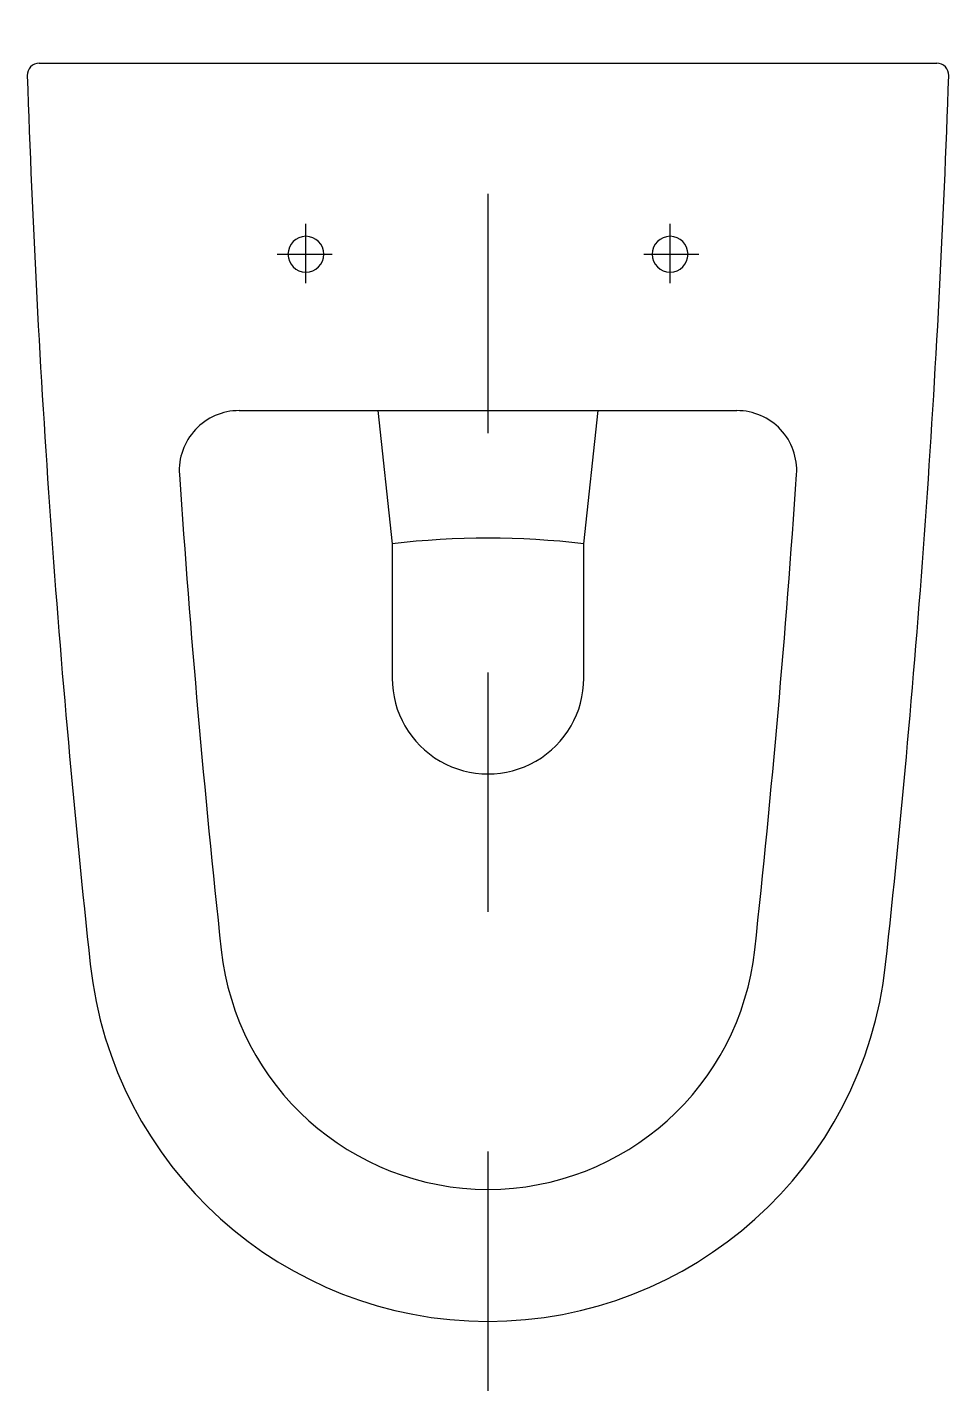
# Model space of a CAD drawing. Extents: x -344.771 to -344.386, y 441.326 to 441.896.
import ezdxf

# ---------------------------------------------------------------- set-up
doc = ezdxf.new("R2010")
doc.units = 0
doc.header["$LTSCALE"] = 0.2
doc.header["$MEASUREMENT"] = 0
doc.linetypes.add('AXES', pattern=[0.54, 0.3, -0.08, 0.08, -0.08])
doc.linetypes.add('CONTINU', pattern=[0])
doc.layers.get('0').update_dxf_attribs({"linetype": 'CONTINUOUS'})
doc.layers.add('DECA_EIXOS', color=5, linetype='AXES')

msp = doc.modelspace()

# ---------------------------------------------------------------- linework, layer by layer
at = {"linetype": 'CONTINU'}
for points in [[(-344.76601, 441.88093, 0.424108), (-344.77101, 441.87576)], [(-344.38601, 441.87575, 0.424116), (-344.39101, 441.88093)], [(-344.77101, 441.87576, 0.018595), (-344.74468, 441.50459)], [(-344.41236, 441.50436, 0.018609), (-344.38601, 441.87575)], [(-344.65458, 441.80861, 1), (-344.65458, 441.7936)], [(-344.65458, 441.7936, 1), (-344.65458, 441.80861)], [(-344.50244, 441.80861, 1), (-344.50244, 441.7936)], [(-344.50244, 441.7936, 1), (-344.50244, 441.80861)], [(-344.68248, 441.7358, 0.43419), (-344.70745, 441.70908)], [(-344.44957, 441.70917, 0.43419), (-344.47454, 441.7358)], [(-344.70745, 441.70908, 0.010069), (-344.68996, 441.51052)], [(-344.46706, 441.51052, 0.010083), (-344.44957, 441.70917)], [(-344.53846, 441.68022, 0.056673), (-344.61856, 441.68022)], [(-344.61855, 441.62409, 1.000471), (-344.53847, 441.62409)], [(-344.68996, 441.51052, 0.897445), (-344.46706, 441.51052)], [(-344.74468, 441.50459, 0.897445), (-344.41236, 441.50436)]]:
    msp.add_lwpolyline(points, format="xyb", dxfattribs=at)
for points in [[(-344.76601, 441.88093), (-344.39101, 441.88093)], [(-344.68248, 441.7358), (-344.47454, 441.7358)], [(-344.62455, 441.7358), (-344.61856, 441.68022)], [(-344.53846, 441.68022), (-344.53247, 441.7358)], [(-344.61856, 441.68022), (-344.61855, 441.62409)], [(-344.53847, 441.62409), (-344.53846, 441.68022)]]:
    msp.add_lwpolyline(points, dxfattribs=at)
at = {"layer": 'DECA_EIXOS'}
for points in [[(-344.57851, 441.32637), (-344.57851, 441.89594)], [(-344.65458, 441.78909), (-344.65458, 441.81387)], [(-344.50244, 441.78909), (-344.50244, 441.81387)], [(-344.66659, 441.8011), (-344.64357, 441.8011)], [(-344.51345, 441.8011), (-344.49043, 441.8011)]]:
    msp.add_lwpolyline(points, dxfattribs=at)

doc.saveas('drawing.dxf')
